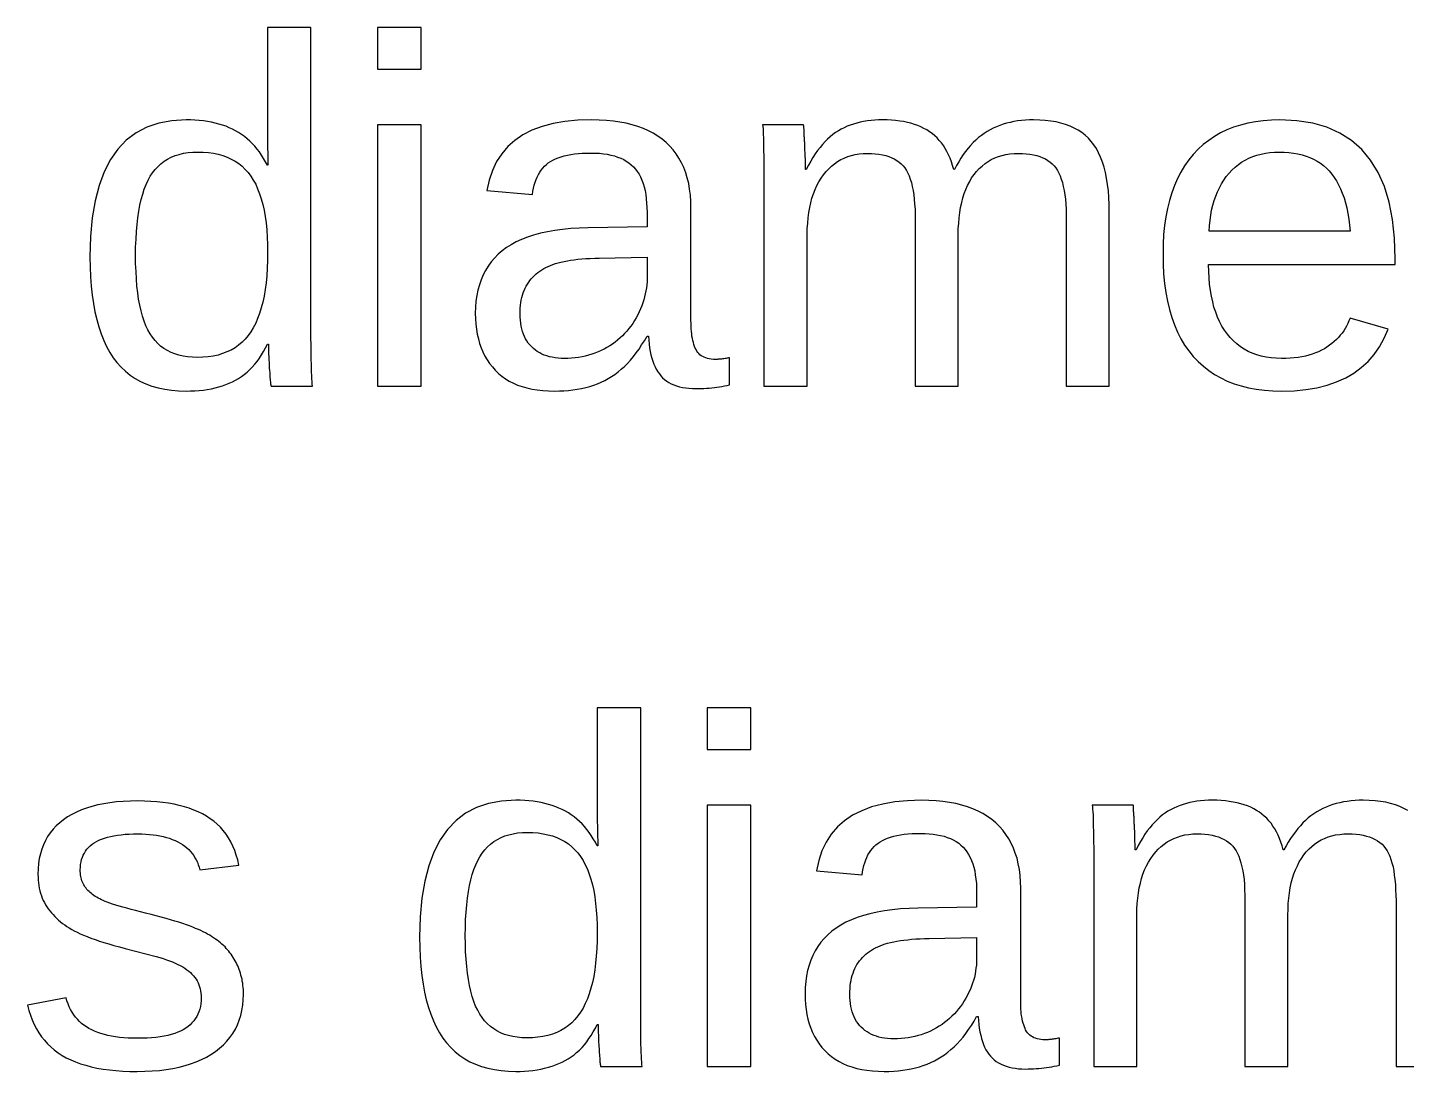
# Model space of a CAD drawing. Extents: x -27 to 133, y -77 to 15.
# Drawn here: x 99.57 to 105.96, y -20.54 to -15.71 of the extents above; entities that cross this region are included whole.
import ezdxf

# ---------------------------------------------------------------- set-up
doc = ezdxf.new("R2010")
doc.units = 0
doc.layers.get('0').update_dxf_attribs({"linetype": 'CONTINUOUS'})

msp = doc.modelspace()

# ---------------------------------------------------------------- linework, layer by layer
for points in [[(100.33, -17.391), (100.35, -17.3901), (100.37, -17.3886), (100.389, -17.3865), (100.407, -17.3839), (100.426, -17.3806), (100.443, -17.3767), (100.46, -17.3722), (100.477, -17.3672), (100.493, -17.3615), (100.508, -17.3553), (100.523, -17.3484), (100.538, -17.341), (100.552, -17.3328), (100.565, -17.3239), (100.578, -17.3142), (100.591, -17.3037), (100.603, -17.2925), (100.615, -17.2804), (100.627, -17.2676), (100.638, -17.254), (100.648, -17.2396), (100.658, -17.2244), (100.668, -17.2085), (100.677, -17.1918), (100.686, -17.1742), (100.69, -17.1742), (100.691, -17.1816), (100.691, -17.1891), (100.691, -17.1969), (100.691, -17.2049), (100.691, -17.213), (100.691, -17.2214), (100.692, -17.23), (100.692, -17.2389), (100.692, -17.2479), (100.693, -17.2571), (100.693, -17.2666), (100.694, -17.2763), (100.694, -17.2861), (100.695, -17.2958), (100.696, -17.305), (100.696, -17.3136), (100.697, -17.3216), (100.697, -17.3291), (100.698, -17.336), (100.698, -17.3424), (100.699, -17.3482), (100.7, -17.3535), (100.7, -17.3582), (100.701, -17.3623), (100.701, -17.3659), (100.702, -17.3689), (100.894, -17.3689), (100.893, -17.3589), (100.892, -17.3473), (100.891, -17.3342), (100.891, -17.3196), (100.89, -17.3034), (100.889, -17.2857), (100.889, -17.2666), (100.888, -17.2458), (100.888, -17.2236), (100.888, -17.1998), (100.888, -17.1746), (100.887, -17.1477), (100.887, -17.1194), (100.887, -15.7085), (100.686, -15.7085), (100.686, -16.2109), (100.688, -16.3462), (100.686, -16.3462), (100.677, -16.3297), (100.668, -16.3139), (100.658, -16.2988), (100.648, -16.2844), (100.638, -16.2707), (100.627, -16.2577), (100.615, -16.2454), (100.604, -16.2338), (100.591, -16.2229), (100.579, -16.2127), (100.566, -16.2032), (100.552, -16.1944), (100.538, -16.1863), (100.524, -16.1788), (100.509, -16.172), (100.494, -16.1657), (100.478, -16.16), (100.461, -16.155), (100.444, -16.1505), (100.426, -16.1466), (100.408, -16.1433), (100.389, -16.1407), (100.37, -16.1386), (100.35, -16.1371), (100.33, -16.1362), (100.309, -16.1359), (100.243, -16.1396), (100.182, -16.1509), (100.127, -16.1696), (100.077, -16.1959), (100.032, -16.2296), (99.9927, -16.2708), (99.9585, -16.3195), (99.9295, -16.3757), (99.9058, -16.4394), (99.8873, -16.5106), (99.8742, -16.5893), (99.8663, -16.6755), (99.8636, -16.7692), (99.8643, -16.8164), (99.8662, -16.8618), (99.8694, -16.9053), (99.8739, -16.9469), (99.8796, -16.9867), (99.8866, -17.0245), (99.8949, -17.0605), (99.9045, -17.0946), (99.9154, -17.1268), (99.9275, -17.1572), (99.9409, -17.1856), (99.9556, -17.2122), (99.9716, -17.2369), (99.9889, -17.2597), (100.008, -17.2808), (100.028, -17.2999), (100.05, -17.3173), (100.073, -17.3328), (100.097, -17.3465), (100.123, -17.3584), (100.15, -17.3685), (100.179, -17.3767), (100.21, -17.3831), (100.241, -17.3876), (100.274, -17.3904), (100.309, -17.3913)], [(101.397, -15.7085), (101.195, -15.7085), (101.195, -15.9009), (101.397, -15.9009)], [(102.037, -17.391), (102.058, -17.3899), (102.08, -17.3882), (102.1, -17.3858), (102.12, -17.3828), (102.14, -17.379), (102.159, -17.3746), (102.178, -17.3695), (102.196, -17.3637), (102.214, -17.3572), (102.231, -17.35), (102.247, -17.3422), (102.263, -17.3337), (102.279, -17.3243), (102.294, -17.314), (102.309, -17.3028), (102.324, -17.2905), (102.338, -17.2774), (102.352, -17.2632), (102.366, -17.2481), (102.38, -17.232), (102.393, -17.215), (102.406, -17.197), (102.418, -17.1781), (102.431, -17.1582), (102.443, -17.1373), (102.45, -17.1373), (102.451, -17.1562), (102.453, -17.1743), (102.455, -17.1916), (102.458, -17.2081), (102.461, -17.2239), (102.465, -17.2388), (102.47, -17.253), (102.475, -17.2663), (102.48, -17.2789), (102.486, -17.2907), (102.493, -17.3017), (102.5, -17.3119), (102.507, -17.3214), (102.515, -17.3301), (102.524, -17.3381), (102.534, -17.3454), (102.544, -17.352), (102.555, -17.3579), (102.567, -17.3631), (102.58, -17.3676), (102.593, -17.3714), (102.607, -17.3746), (102.622, -17.377), (102.637, -17.3787), (102.653, -17.3798), (102.67, -17.3801), (102.682, -17.38), (102.694, -17.3797), (102.706, -17.3792), (102.719, -17.3784), (102.731, -17.3775), (102.743, -17.3763), (102.755, -17.3749), (102.766, -17.3733), (102.778, -17.3715), (102.79, -17.3695), (102.802, -17.3673), (102.814, -17.3649), (102.825, -17.3622), (102.825, -17.2369), (102.82, -17.2381), (102.814, -17.2391), (102.809, -17.2401), (102.804, -17.241), (102.798, -17.2418), (102.793, -17.2425), (102.788, -17.2431), (102.783, -17.2436), (102.778, -17.244), (102.773, -17.2443), (102.769, -17.2445), (102.764, -17.2447), (102.759, -17.2447), (102.75, -17.2445), (102.74, -17.2437), (102.731, -17.2423), (102.723, -17.2404), (102.715, -17.238), (102.708, -17.2351), (102.701, -17.2316), (102.694, -17.2276), (102.688, -17.223), (102.683, -17.2179), (102.678, -17.2123), (102.674, -17.2061), (102.67, -17.1994), (102.666, -17.1922), (102.663, -17.1844), (102.66, -17.1762), (102.658, -17.1673), (102.655, -17.158), (102.653, -17.1482), (102.651, -17.1378), (102.65, -17.1269), (102.649, -17.1155), (102.648, -17.1035), (102.647, -17.0911), (102.647, -17.0781), (102.646, -17.0646), (102.646, -16.5432), (102.646, -16.5133), (102.644, -16.4844), (102.64, -16.4567), (102.636, -16.4301), (102.629, -16.4047), (102.622, -16.3803), (102.613, -16.357), (102.603, -16.3348), (102.591, -16.3137), (102.578, -16.2938), (102.564, -16.2749), (102.548, -16.2572), (102.531, -16.2405), (102.513, -16.225), (102.493, -16.2108), (102.472, -16.1978), (102.45, -16.186), (102.426, -16.1755), (102.401, -16.1662), (102.374, -16.1582), (102.347, -16.1514), (102.317, -16.1458), (102.287, -16.1415), (102.255, -16.1384), (102.222, -16.1365), (102.188, -16.1359), (102.123, -16.1378), (102.063, -16.1436), (102.008, -16.1533), (101.957, -16.1668), (101.91, -16.1842), (101.868, -16.2055), (101.831, -16.2306), (101.798, -16.2596), (101.77, -16.2925), (101.746, -16.3292), (101.727, -16.3698), (101.712, -16.4143), (101.702, -16.4626), (101.912, -16.4816), (101.915, -16.4665), (101.917, -16.452), (101.921, -16.4381), (101.925, -16.4249), (101.929, -16.4123), (101.934, -16.4004), (101.94, -16.3891), (101.946, -16.3785), (101.953, -16.3685), (101.961, -16.3592), (101.969, -16.3505), (101.977, -16.3425), (101.986, -16.3351), (101.996, -16.3283), (102.007, -16.322), (102.019, -16.3163), (102.031, -16.3112), (102.045, -16.3066), (102.059, -16.3025), (102.074, -16.299), (102.09, -16.296), (102.107, -16.2935), (102.125, -16.2916), (102.143, -16.2903), (102.163, -16.2895), (102.183, -16.2892), (102.203, -16.2896), (102.223, -16.2907), (102.241, -16.2926), (102.259, -16.2952), (102.276, -16.2986), (102.292, -16.3028), (102.307, -16.3077), (102.321, -16.3133), (102.335, -16.3198), (102.347, -16.3269), (102.359, -16.3349), (102.37, -16.3435), (102.38, -16.353), (102.389, -16.3633), (102.398, -16.3746), (102.406, -16.3869), (102.413, -16.4002), (102.419, -16.4144), (102.425, -16.4297), (102.429, -16.446), (102.434, -16.4632), (102.437, -16.4815), (102.439, -16.5007), (102.441, -16.521), (102.442, -16.5422), (102.443, -16.5644), (102.443, -16.6305), (102.171, -16.6349), (102.129, -16.6365), (102.09, -16.6392), (102.052, -16.643), (102.016, -16.648), (101.982, -16.654), (101.949, -16.6611), (101.918, -16.6694), (101.89, -16.6788), (101.862, -16.6893), (101.837, -16.7009), (101.814, -16.7136), (101.792, -16.7274), (101.772, -16.7423), (101.754, -16.7583), (101.737, -16.7754), (101.722, -16.7935), (101.708, -16.8126), (101.695, -16.8327), (101.684, -16.8539), (101.675, -16.8761), (101.667, -16.8993), (101.66, -16.9236), (101.655, -16.9489), (101.651, -16.9752), (101.649, -17.0026), (101.648, -17.031), (101.649, -17.0564), (101.651, -17.081), (101.653, -17.1047), (101.657, -17.1275), (101.662, -17.1495), (101.668, -17.1707), (101.675, -17.191), (101.683, -17.2105), (101.692, -17.2291), (101.703, -17.2468), (101.714, -17.2638), (101.727, -17.2798), (101.74, -17.2951), (101.755, -17.3093), (101.771, -17.3224), (101.787, -17.3344), (101.805, -17.3452), (101.824, -17.3549), (101.844, -17.3634), (101.865, -17.3708), (101.887, -17.3771), (101.911, -17.3822), (101.935, -17.3862), (101.96, -17.389), (101.987, -17.3907), (102.014, -17.3913)], [(103.185, -16.6674), (103.185, -16.6403), (103.187, -16.6142), (103.189, -16.589), (103.192, -16.5648), (103.196, -16.5416), (103.201, -16.5193), (103.206, -16.4979), (103.213, -16.4776), (103.221, -16.4581), (103.229, -16.4396), (103.238, -16.4221), (103.249, -16.4055), (103.26, -16.3899), (103.272, -16.3753), (103.284, -16.3619), (103.297, -16.3497), (103.311, -16.3386), (103.325, -16.3287), (103.34, -16.32), (103.356, -16.3124), (103.372, -16.306), (103.389, -16.3008), (103.407, -16.2967), (103.425, -16.2938), (103.444, -16.292), (103.463, -16.2914), (103.482, -16.2918), (103.5, -16.293), (103.517, -16.295), (103.533, -16.2978), (103.548, -16.3014), (103.563, -16.3057), (103.576, -16.3109), (103.588, -16.3169), (103.6, -16.3236), (103.61, -16.3312), (103.62, -16.3395), (103.629, -16.3486), (103.637, -16.3586), (103.644, -16.3695), (103.65, -16.3818), (103.656, -16.3953), (103.662, -16.4102), (103.667, -16.4263), (103.671, -16.4436), (103.675, -16.4623), (103.678, -16.4823), (103.68, -16.5035), (103.682, -16.5261), (103.684, -16.5499), (103.685, -16.575), (103.685, -16.6014), (103.685, -17.3689), (103.884, -17.3689), (103.884, -16.6674), (103.884, -16.6402), (103.886, -16.6139), (103.888, -16.5886), (103.891, -16.5643), (103.895, -16.541), (103.9, -16.5186), (103.905, -16.4972), (103.912, -16.4768), (103.919, -16.4574), (103.927, -16.4389), (103.937, -16.4214), (103.946, -16.4049), (103.957, -16.3893), (103.969, -16.3749), (103.981, -16.3615), (103.994, -16.3494), (104.008, -16.3384), (104.022, -16.3285), (104.037, -16.3198), (104.053, -16.3123), (104.07, -16.3059), (104.087, -16.3007), (104.105, -16.2966), (104.123, -16.2937), (104.143, -16.292), (104.163, -16.2914), (104.181, -16.2918), (104.199, -16.293), (104.216, -16.295), (104.232, -16.2978), (104.248, -16.3014), (104.262, -16.3057), (104.275, -16.3109), (104.288, -16.3169), (104.299, -16.3236), (104.31, -16.3312), (104.319, -16.3395), (104.328, -16.3486), (104.336, -16.3586), (104.343, -16.3695), (104.35, -16.3818), (104.356, -16.3953), (104.361, -16.4102), (104.366, -16.4263), (104.37, -16.4436), (104.374, -16.4623), (104.377, -16.4823), (104.38, -16.5035), (104.382, -16.5261), (104.383, -16.5499), (104.384, -16.575), (104.384, -16.6014), (104.384, -17.3689), (104.583, -17.3689), (104.583, -16.5622), (104.583, -16.528), (104.581, -16.4953), (104.579, -16.4642), (104.575, -16.4345), (104.571, -16.4063), (104.566, -16.3797), (104.559, -16.3546), (104.552, -16.3309), (104.543, -16.3088), (104.534, -16.2882), (104.524, -16.2691), (104.512, -16.2516), (104.5, -16.2355), (104.487, -16.2207), (104.472, -16.2072), (104.456, -16.1948), (104.439, -16.1836), (104.421, -16.1736), (104.402, -16.1648), (104.381, -16.1571), (104.359, -16.1506), (104.337, -16.1453), (104.313, -16.1412), (104.287, -16.1383), (104.261, -16.1365), (104.233, -16.1359), (104.214, -16.1362), (104.195, -16.1372), (104.177, -16.1388), (104.159, -16.141), (104.141, -16.1438), (104.124, -16.1473), (104.108, -16.1515), (104.092, -16.1562), (104.076, -16.1616), (104.061, -16.1677), (104.046, -16.1744), (104.032, -16.1817), (104.018, -16.1896), (104.004, -16.1983), (103.991, -16.2077), (103.978, -16.218), (103.966, -16.2291), (103.953, -16.241), (103.941, -16.2537), (103.93, -16.2672), (103.918, -16.2816), (103.907, -16.2967), (103.896, -16.3126), (103.886, -16.3294), (103.876, -16.3469), (103.866, -16.3653), (103.863, -16.3653), (103.858, -16.3472), (103.852, -16.33), (103.846, -16.3135), (103.839, -16.2977), (103.831, -16.2828), (103.823, -16.2686), (103.815, -16.2552), (103.806, -16.2425), (103.796, -16.2306), (103.786, -16.2195), (103.775, -16.2091), (103.763, -16.1995), (103.751, -16.1907), (103.739, -16.1826), (103.725, -16.1752), (103.711, -16.1683), (103.697, -16.1622), (103.681, -16.1567), (103.665, -16.1518), (103.649, -16.1476), (103.631, -16.144), (103.613, -16.1411), (103.594, -16.1388), (103.575, -16.1372), (103.555, -16.1362), (103.534, -16.1359), (103.515, -16.1362), (103.498, -16.1371), (103.48, -16.1386), (103.463, -16.1407), (103.446, -16.1433), (103.43, -16.1466), (103.414, -16.1505), (103.399, -16.155), (103.384, -16.16), (103.37, -16.1657), (103.356, -16.172), (103.342, -16.1788), (103.329, -16.1863), (103.316, -16.1945), (103.304, -16.2036), (103.291, -16.2137), (103.279, -16.2247), (103.267, -16.2366), (103.256, -16.2494), (103.244, -16.2632), (103.233, -16.2779), (103.222, -16.2935), (103.211, -16.3101), (103.201, -16.3275), (103.19, -16.3459), (103.18, -16.3653), (103.177, -16.3653), (103.177, -16.352), (103.176, -16.3394), (103.176, -16.3275), (103.176, -16.3162), (103.175, -16.3056), (103.175, -16.2957), (103.175, -16.2865), (103.174, -16.2779), (103.174, -16.27), (103.174, -16.2627), (103.174, -16.2561), (103.173, -16.2502), (103.173, -16.245), (103.173, -16.2401), (103.172, -16.2354), (103.172, -16.2307), (103.172, -16.2261), (103.172, -16.2215), (103.172, -16.2171), (103.171, -16.2128), (103.171, -16.2085), (103.171, -16.2043), (103.171, -16.2002), (103.171, -16.1962), (103.17, -16.1923), (103.17, -16.1885), (103.17, -16.1848), (103.17, -16.1814), (103.17, -16.1781), (103.169, -16.1751), (103.169, -16.1724), (103.169, -16.1698), (103.169, -16.1675), (103.169, -16.1654), (103.169, -16.1635), (103.168, -16.1619), (103.168, -16.1604), (103.168, -16.1592), (103.168, -16.1583), (102.978, -16.1583), (102.979, -16.1665), (102.98, -16.1766), (102.98, -16.1887), (102.981, -16.2028), (102.982, -16.2188), (102.983, -16.2367), (102.983, -16.2566), (102.983, -16.2784), (102.984, -16.3022), (102.984, -16.3279), (102.984, -16.3556), (102.984, -16.3852), (102.984, -16.4167), (102.984, -17.3689), (103.185, -17.3689)], [(105.439, -17.3896), (105.493, -17.3845), (105.544, -17.376), (105.592, -17.3642), (105.636, -17.3489), (105.678, -17.3303), (105.716, -17.3083), (105.75, -17.2828), (105.782, -17.254), (105.81, -17.2218), (105.835, -17.1862), (105.856, -17.1472), (105.875, -17.1049), (105.698, -17.0545), (105.693, -17.0667), (105.688, -17.0786), (105.682, -17.0902), (105.676, -17.1014), (105.669, -17.1123), (105.661, -17.1229), (105.653, -17.1332), (105.644, -17.1431), (105.635, -17.1527), (105.625, -17.1619), (105.614, -17.1708), (105.603, -17.1794), (105.591, -17.1877), (105.579, -17.1955), (105.566, -17.2026), (105.552, -17.2091), (105.538, -17.2151), (105.523, -17.2203), (105.507, -17.225), (105.491, -17.2291), (105.474, -17.2325), (105.457, -17.2353), (105.439, -17.2375), (105.42, -17.239), (105.401, -17.2399), (105.381, -17.2403), (105.356, -17.2396), (105.332, -17.2376), (105.309, -17.2342), (105.287, -17.2296), (105.266, -17.2235), (105.245, -17.2162), (105.226, -17.2075), (105.208, -17.1975), (105.19, -17.1861), (105.174, -17.1734), (105.158, -17.1593), (105.143, -17.144), (105.13, -17.1273), (105.117, -17.1093), (105.105, -17.0902), (105.094, -17.07), (105.085, -17.0487), (105.076, -17.0262), (105.068, -17.0027), (105.062, -16.978), (105.056, -16.9521), (105.052, -16.9252), (105.048, -16.8971), (105.045, -16.8679), (105.044, -16.8376), (105.043, -16.8061), (105.907, -16.8061), (105.907, -16.7793), (105.904, -16.6841), (105.895, -16.5965), (105.879, -16.5166), (105.857, -16.4443), (105.828, -16.3795), (105.793, -16.3224), (105.752, -16.2729), (105.705, -16.2311), (105.651, -16.1968), (105.591, -16.1702), (105.525, -16.1511), (105.452, -16.1397), (105.373, -16.1359), (105.334, -16.1368), (105.296, -16.1397), (105.26, -16.1444), (105.224, -16.151), (105.191, -16.1596), (105.158, -16.17), (105.128, -16.1823), (105.098, -16.1965), (105.07, -16.2126), (105.044, -16.2306), (105.018, -16.2505), (104.995, -16.2722), (104.972, -16.2959), (104.952, -16.3213), (104.932, -16.3484), (104.915, -16.3772), (104.899, -16.4076), (104.885, -16.4397), (104.873, -16.4734), (104.862, -16.5088), (104.853, -16.5458), (104.845, -16.5845), (104.839, -16.6248), (104.835, -16.6668), (104.833, -16.7105), (104.832, -16.7558), (104.833, -16.8034), (104.835, -16.8492), (104.839, -16.8931), (104.845, -16.9352), (104.853, -16.9755), (104.862, -17.0139), (104.873, -17.0505), (104.885, -17.0852), (104.899, -17.1181), (104.915, -17.1492), (104.932, -17.1784), (104.952, -17.2058), (104.972, -17.2313), (104.995, -17.255), (105.019, -17.2767), (105.044, -17.2966), (105.071, -17.3146), (105.099, -17.3307), (105.129, -17.3449), (105.161, -17.3572), (105.194, -17.3676), (105.228, -17.3762), (105.264, -17.3828), (105.302, -17.3875), (105.341, -17.3904), (105.381, -17.3913)], [(101.397, -16.1583), (101.195, -16.1583), (101.195, -17.3689), (101.397, -17.3689)], [(100.338, -17.2351), (100.316, -17.2332), (100.295, -17.2299), (100.275, -17.2254), (100.257, -17.2196), (100.239, -17.2124), (100.222, -17.204), (100.206, -17.1943), (100.191, -17.1832), (100.178, -17.1709), (100.165, -17.1573), (100.153, -17.1423), (100.142, -17.1261), (100.132, -17.1084), (100.123, -17.089), (100.115, -17.0678), (100.107, -17.045), (100.101, -17.0204), (100.095, -16.9942), (100.089, -16.9662), (100.085, -16.9365), (100.081, -16.9051), (100.079, -16.872), (100.077, -16.8372), (100.075, -16.8007), (100.075, -16.7625), (100.075, -16.7244), (100.077, -16.688), (100.079, -16.6533), (100.082, -16.6202), (100.085, -16.5887), (100.09, -16.559), (100.095, -16.5309), (100.101, -16.5044), (100.108, -16.4797), (100.115, -16.4565), (100.124, -16.4351), (100.133, -16.4153), (100.143, -16.3972), (100.154, -16.3805), (100.166, -16.3652), (100.179, -16.3512), (100.192, -16.3386), (100.207, -16.3273), (100.223, -16.3173), (100.24, -16.3087), (100.258, -16.3013), (100.277, -16.2954), (100.297, -16.2907), (100.318, -16.2874), (100.34, -16.2854), (100.363, -16.2847), (100.388, -16.2854), (100.412, -16.2874), (100.436, -16.2907), (100.458, -16.2953), (100.479, -16.3013), (100.499, -16.3085), (100.518, -16.3172), (100.536, -16.3271), (100.553, -16.3383), (100.568, -16.3509), (100.583, -16.3648), (100.596, -16.38), (100.609, -16.3966), (100.62, -16.4146), (100.631, -16.4341), (100.64, -16.4551), (100.649, -16.4776), (100.657, -16.5017), (100.664, -16.5273), (100.67, -16.5544), (100.675, -16.583), (100.679, -16.6132), (100.682, -16.6449), (100.684, -16.6781), (100.686, -16.7128), (100.686, -16.7491), (100.686, -16.7867), (100.684, -16.8227), (100.682, -16.8572), (100.679, -16.8902), (100.675, -16.9216), (100.67, -16.9515), (100.664, -16.9798), (100.657, -17.0066), (100.649, -17.0318), (100.64, -17.0555), (100.631, -17.0776), (100.62, -17.0981), (100.609, -17.1172), (100.596, -17.1347), (100.583, -17.1509), (100.568, -17.1656), (100.552, -17.1789), (100.536, -17.1909), (100.518, -17.2014), (100.498, -17.2105), (100.478, -17.2182), (100.457, -17.2245), (100.434, -17.2295), (100.411, -17.233), (100.386, -17.2351), (100.36, -17.2358)], [(105.047, -16.6258), (105.05, -16.6008), (105.053, -16.5766), (105.057, -16.5533), (105.062, -16.5309), (105.069, -16.5093), (105.076, -16.4886), (105.084, -16.4688), (105.093, -16.4498), (105.103, -16.4317), (105.113, -16.4145), (105.125, -16.3981), (105.138, -16.3826), (105.151, -16.3681), (105.166, -16.3548), (105.181, -16.3426), (105.196, -16.3316), (105.213, -16.3218), (105.23, -16.3131), (105.248, -16.3056), (105.266, -16.2992), (105.286, -16.294), (105.306, -16.2899), (105.326, -16.287), (105.348, -16.2853), (105.37, -16.2847), (105.393, -16.2852), (105.415, -16.2868), (105.436, -16.2894), (105.456, -16.293), (105.476, -16.2977), (105.495, -16.3034), (105.512, -16.3102), (105.529, -16.318), (105.545, -16.3268), (105.561, -16.3367), (105.575, -16.3476), (105.589, -16.3595), (105.602, -16.3725), (105.614, -16.3867), (105.625, -16.402), (105.635, -16.4186), (105.645, -16.4364), (105.654, -16.4554), (105.662, -16.4757), (105.67, -16.4971), (105.677, -16.5198), (105.683, -16.5438), (105.688, -16.5689), (105.692, -16.5953), (105.696, -16.6229), (105.699, -16.6517), (105.046, -16.6517)], [(102.045, -17.2399), (102.031, -17.239), (102.017, -17.2374), (102.004, -17.2352), (101.991, -17.2323), (101.979, -17.2288), (101.967, -17.2247), (101.956, -17.2199), (101.946, -17.2145), (101.935, -17.2085), (101.926, -17.2018), (101.917, -17.1945), (101.909, -17.1866), (101.901, -17.178), (101.893, -17.169), (101.887, -17.1594), (101.881, -17.1493), (101.876, -17.1386), (101.871, -17.1274), (101.867, -17.1157), (101.863, -17.1035), (101.86, -17.0907), (101.858, -17.0774), (101.857, -17.0636), (101.856, -17.0493), (101.855, -17.0344), (101.856, -17.0206), (101.856, -17.0073), (101.857, -16.9944), (101.859, -16.9819), (101.861, -16.9698), (101.864, -16.9581), (101.867, -16.9468), (101.87, -16.936), (101.874, -16.9255), (101.879, -16.9155), (101.883, -16.9058), (101.889, -16.8966), (101.895, -16.8878), (101.901, -16.8794), (101.907, -16.8713), (101.914, -16.8635), (101.922, -16.8561), (101.93, -16.8491), (101.938, -16.8424), (101.947, -16.836), (101.956, -16.83), (101.965, -16.8243), (101.975, -16.8189), (101.985, -16.814), (101.996, -16.8093), (102.007, -16.805), (102.019, -16.801), (102.031, -16.7973), (102.044, -16.7939), (102.059, -16.7908), (102.074, -16.788), (102.089, -16.7855), (102.106, -16.7832), (102.123, -16.7813), (102.141, -16.7796), (102.16, -16.7782), (102.18, -16.7772), (102.201, -16.7764), (102.222, -16.7759), (102.443, -16.7714), (102.443, -16.871), (102.443, -16.8853), (102.442, -16.8995), (102.44, -16.9136), (102.438, -16.9277), (102.435, -16.9417), (102.432, -16.9557), (102.428, -16.9696), (102.424, -16.9834), (102.419, -16.9972), (102.413, -17.0109), (102.407, -17.0246), (102.4, -17.0382), (102.393, -17.0517), (102.385, -17.065), (102.377, -17.0779), (102.368, -17.0903), (102.359, -17.1022), (102.349, -17.1137), (102.339, -17.1248), (102.329, -17.1354), (102.318, -17.1456), (102.307, -17.1554), (102.295, -17.1647), (102.283, -17.1735), (102.27, -17.1819), (102.257, -17.1899), (102.244, -17.1974), (102.23, -17.2042), (102.216, -17.2105), (102.202, -17.2161), (102.187, -17.2212), (102.172, -17.2257), (102.157, -17.2295), (102.142, -17.2328), (102.126, -17.2355), (102.11, -17.2376), (102.094, -17.2391), (102.077, -17.24), (102.06, -17.2403)], [(101.856, -20.541), (101.876, -20.5401), (101.896, -20.5386), (101.915, -20.5365), (101.934, -20.5339), (101.952, -20.5306), (101.969, -20.5267), (101.987, -20.5222), (102.003, -20.5172), (102.019, -20.5115), (102.035, -20.5053), (102.05, -20.4984), (102.064, -20.491), (102.078, -20.4828), (102.092, -20.4739), (102.105, -20.4642), (102.117, -20.4537), (102.13, -20.4425), (102.142, -20.4304), (102.153, -20.4176), (102.164, -20.404), (102.174, -20.3896), (102.185, -20.3744), (102.194, -20.3585), (102.204, -20.3418), (102.212, -20.3242), (102.217, -20.3242), (102.217, -20.3316), (102.217, -20.3391), (102.217, -20.3469), (102.217, -20.3549), (102.217, -20.363), (102.218, -20.3714), (102.218, -20.38), (102.218, -20.3889), (102.219, -20.3979), (102.219, -20.4071), (102.22, -20.4166), (102.22, -20.4263), (102.221, -20.4361), (102.221, -20.4458), (102.222, -20.455), (102.223, -20.4636), (102.223, -20.4716), (102.224, -20.4791), (102.224, -20.486), (102.225, -20.4924), (102.225, -20.4982), (102.226, -20.5035), (102.226, -20.5082), (102.227, -20.5123), (102.227, -20.5159), (102.228, -20.5189), (102.42, -20.5189), (102.419, -20.5089), (102.419, -20.4973), (102.418, -20.4842), (102.417, -20.4696), (102.416, -20.4534), (102.416, -20.4357), (102.415, -20.4166), (102.415, -20.3958), (102.414, -20.3736), (102.414, -20.3498), (102.414, -20.3246), (102.414, -20.2977), (102.414, -20.2694), (102.414, -18.8585), (102.212, -18.8585), (102.212, -19.3609), (102.215, -19.4962), (102.212, -19.4962), (102.204, -19.4797), (102.194, -19.4639), (102.185, -19.4488), (102.175, -19.4344), (102.164, -19.4207), (102.153, -19.4077), (102.142, -19.3954), (102.13, -19.3838), (102.118, -19.3729), (102.105, -19.3627), (102.092, -19.3532), (102.079, -19.3444), (102.065, -19.3363), (102.05, -19.3288), (102.035, -19.322), (102.02, -19.3157), (102.004, -19.31), (101.987, -19.305), (101.97, -19.3005), (101.953, -19.2966), (101.934, -19.2933), (101.916, -19.2907), (101.896, -19.2886), (101.877, -19.2871), (101.856, -19.2862), (101.835, -19.2859), (101.769, -19.2896), (101.709, -19.3009), (101.653, -19.3196), (101.603, -19.3459), (101.559, -19.3796), (101.519, -19.4208), (101.485, -19.4695), (101.456, -19.5257), (101.432, -19.5894), (101.414, -19.6606), (101.4, -19.7393), (101.393, -19.8255), (101.39, -19.9192), (101.391, -19.9664), (101.393, -20.0118), (101.396, -20.0553), (101.4, -20.0969), (101.406, -20.1367), (101.413, -20.1745), (101.421, -20.2105), (101.431, -20.2446), (101.442, -20.2768), (101.454, -20.3072), (101.467, -20.3356), (101.482, -20.3622), (101.498, -20.3869), (101.515, -20.4097), (101.534, -20.4308), (101.554, -20.4499), (101.576, -20.4673), (101.599, -20.4828), (101.623, -20.4965), (101.649, -20.5084), (101.677, -20.5185), (101.706, -20.5267), (101.736, -20.5331), (101.768, -20.5376), (101.801, -20.5404), (101.835, -20.5413)], [(102.923, -18.8585), (102.722, -18.8585), (102.722, -19.0509), (102.923, -19.0509)], [(100.118, -20.5408), (100.152, -20.5391), (100.185, -20.5364), (100.216, -20.5325), (100.247, -20.5276), (100.276, -20.5215), (100.304, -20.5144), (100.33, -20.5061), (100.356, -20.4968), (100.38, -20.4864), (100.403, -20.4748), (100.424, -20.4622), (100.445, -20.4484), (100.464, -20.4337), (100.482, -20.418), (100.498, -20.4014), (100.512, -20.3839), (100.525, -20.3654), (100.537, -20.346), (100.547, -20.3257), (100.555, -20.3045), (100.562, -20.2823), (100.567, -20.2592), (100.571, -20.2352), (100.573, -20.2102), (100.574, -20.1844), (100.574, -20.1738), (100.574, -20.1634), (100.573, -20.1532), (100.572, -20.1431), (100.571, -20.1332), (100.569, -20.1236), (100.568, -20.114), (100.566, -20.1047), (100.563, -20.0956), (100.561, -20.0866), (100.558, -20.0778), (100.555, -20.0692), (100.552, -20.0607), (100.548, -20.0525), (100.544, -20.0443), (100.54, -20.0364), (100.536, -20.0286), (100.532, -20.0209), (100.527, -20.0134), (100.522, -20.006), (100.517, -19.9988), (100.512, -19.9918), (100.506, -19.9849), (100.501, -19.9781), (100.495, -19.9715), (100.489, -19.9651), (100.482, -19.9587), (100.475, -19.9525), (100.468, -19.9464), (100.461, -19.9403), (100.453, -19.9343), (100.445, -19.9284), (100.436, -19.9226), (100.427, -19.9169), (100.418, -19.9112), (100.408, -19.9057), (100.398, -19.9002), (100.388, -19.8948), (100.377, -19.8896), (100.366, -19.8843), (100.353, -19.8789), (100.34, -19.8735), (100.325, -19.868), (100.31, -19.8624), (100.293, -19.8567), (100.275, -19.851), (100.257, -19.8452), (100.237, -19.8393), (100.216, -19.8334), (100.194, -19.8274), (100.171, -19.8213), (100.147, -19.8151), (100.121, -19.8089), (100.097, -19.8028), (100.075, -19.797), (100.054, -19.7914), (100.034, -19.7859), (100.016, -19.7807), (99.9985, -19.7757), (99.9828, -19.771), (99.9685, -19.7664), (99.9556, -19.762), (99.9441, -19.7579), (99.9339, -19.754), (99.9252, -19.7502), (99.9172, -19.7466), (99.9096, -19.7428), (99.9023, -19.7389), (99.8952, -19.7348), (99.8885, -19.7307), (99.8821, -19.7264), (99.876, -19.722), (99.8702, -19.7175), (99.8647, -19.7129), (99.8595, -19.7081), (99.8546, -19.7033), (99.85, -19.6983), (99.8457, -19.6932), (99.8417, -19.6879), (99.8381, -19.6824), (99.8348, -19.6767), (99.8317, -19.6708), (99.829, -19.6647), (99.8267, -19.6584), (99.8246, -19.6518), (99.8228, -19.6451), (99.8214, -19.6381), (99.8203, -19.6309), (99.8195, -19.6236), (99.819, -19.616), (99.8189, -19.6081), (99.8193, -19.5955), (99.8204, -19.5833), (99.8223, -19.5717), (99.825, -19.5605), (99.8285, -19.5499), (99.8327, -19.5397), (99.8377, -19.5301), (99.8434, -19.521), (99.85, -19.5123), (99.8573, -19.5042), (99.8653, -19.4966), (99.8742, -19.4894), (99.8838, -19.4828), (99.8942, -19.4767), (99.9054, -19.4711), (99.9175, -19.4659), (99.9305, -19.4613), (99.9443, -19.4571), (99.9589, -19.4534), (99.9744, -19.4502), (99.9908, -19.4476), (100.008, -19.4453), (100.026, -19.4436), (100.045, -19.4424), (100.065, -19.4417), (100.085, -19.4414), (100.104, -19.4417), (100.122, -19.4424), (100.139, -19.4437), (100.156, -19.4455), (100.172, -19.4478), (100.188, -19.4506), (100.203, -19.4539), (100.218, -19.4577), (100.232, -19.4621), (100.245, -19.4669), (100.258, -19.4723), (100.27, -19.4781), (100.282, -19.4845), (100.292, -19.4914), (100.303, -19.4986), (100.312, -19.5064), (100.321, -19.5146), (100.33, -19.5232), (100.337, -19.5323), (100.344, -19.5418), (100.35, -19.5517), (100.356, -19.5621), (100.361, -19.573), (100.365, -19.5842), (100.369, -19.596), (100.372, -19.6081), (100.553, -19.5858), (100.548, -19.5623), (100.541, -19.5399), (100.534, -19.5185), (100.525, -19.4981), (100.516, -19.4787), (100.505, -19.4603), (100.494, -19.4429), (100.481, -19.4265), (100.468, -19.4112), (100.453, -19.3968), (100.438, -19.3834), (100.421, -19.3711), (100.403, -19.3597), (100.385, -19.3493), (100.365, -19.3397), (100.345, -19.331), (100.323, -19.323), (100.301, -19.3159), (100.277, -19.3097), (100.253, -19.3043), (100.227, -19.2997), (100.201, -19.2959), (100.173, -19.293), (100.145, -19.2909), (100.116, -19.2897), (100.085, -19.2892), (100.051, -19.2898), (100.018, -19.2913), (99.9866, -19.2939), (99.9563, -19.2975), (99.9273, -19.3021), (99.8995, -19.3077), (99.8731, -19.3144), (99.8479, -19.3221), (99.824, -19.3308), (99.8013, -19.3406), (99.78, -19.3513), (99.7599, -19.3631), (99.7411, -19.376), (99.7236, -19.3898), (99.7076, -19.4045), (99.6929, -19.4202), (99.6796, -19.4368), (99.6678, -19.4543), (99.6573, -19.4728), (99.6482, -19.4922), (99.6405, -19.5126), (99.6342, -19.5338), (99.6293, -19.556), (99.6259, -19.5792), (99.6238, -19.6033), (99.6231, -19.6283), (99.6233, -19.6419), (99.624, -19.6552), (99.6253, -19.6681), (99.627, -19.6807), (99.6292, -19.693), (99.6319, -19.7049), (99.6351, -19.7166), (99.6387, -19.7279), (99.6429, -19.7388), (99.6476, -19.7494), (99.6527, -19.7597), (99.6583, -19.7697), (99.6645, -19.7793), (99.671, -19.7887), (99.678, -19.7978), (99.6853, -19.8068), (99.693, -19.8155), (99.701, -19.8239), (99.7095, -19.8322), (99.7183, -19.8403), (99.7275, -19.8481), (99.7371, -19.8557), (99.747, -19.8631), (99.7574, -19.8703), (99.7681, -19.8772), (99.7792, -19.884), (99.791, -19.8906), (99.8041, -19.8972), (99.8183, -19.9039), (99.8337, -19.9106), (99.8503, -19.9173), (99.8681, -19.9241), (99.8871, -19.9308), (99.9073, -19.9376), (99.9286, -19.9444), (99.9512, -19.9512), (99.9749, -19.9581), (99.9998, -19.9649), (100.026, -19.9718), (100.17, -20.0098), (100.187, -20.0144), (100.203, -20.0191), (100.218, -20.0241), (100.232, -20.0292), (100.246, -20.0345), (100.259, -20.04), (100.271, -20.0457), (100.282, -20.0516), (100.293, -20.0576), (100.303, -20.0638), (100.313, -20.0703), (100.321, -20.0769), (100.329, -20.0837), (100.336, -20.0907), (100.343, -20.0981), (100.349, -20.1058), (100.355, -20.1138), (100.36, -20.1221), (100.364, -20.1307), (100.368, -20.1397), (100.371, -20.1489), (100.374, -20.1585), (100.376, -20.1684), (100.377, -20.1786), (100.378, -20.1892), (100.378, -20.2), (100.378, -20.2142), (100.377, -20.2278), (100.375, -20.2409), (100.372, -20.2534), (100.368, -20.2654), (100.363, -20.2768), (100.358, -20.2876), (100.351, -20.2979), (100.344, -20.3077), (100.336, -20.3168), (100.327, -20.3255), (100.318, -20.3335), (100.307, -20.341), (100.296, -20.348), (100.283, -20.3544), (100.27, -20.3602), (100.256, -20.3655), (100.24, -20.3702), (100.224, -20.3744), (100.207, -20.378), (100.189, -20.3811), (100.169, -20.3836), (100.149, -20.3855), (100.128, -20.3869), (100.106, -20.3877), (100.083, -20.388), (100.061, -20.3877), (100.04, -20.3869), (100.02, -20.3856), (100.001, -20.3837), (99.982, -20.3813), (99.9641, -20.3784), (99.9469, -20.3749), (99.9304, -20.3709), (99.9147, -20.3663), (99.8997, -20.3612), (99.8854, -20.3556), (99.8719, -20.3494), (99.8591, -20.3427), (99.8471, -20.3354), (99.8357, -20.3275), (99.8249, -20.319), (99.8148, -20.3099), (99.8053, -20.3001), (99.7965, -20.2898), (99.7883, -20.2788), (99.7808, -20.2672), (99.7739, -20.255), (99.7677, -20.2422), (99.7621, -20.2288), (99.7571, -20.2147), (99.7529, -20.2), (99.5749, -20.2347), (99.5811, -20.2585), (99.5883, -20.2813), (99.5965, -20.3031), (99.6058, -20.3239), (99.616, -20.3438), (99.6273, -20.3626), (99.6395, -20.3805), (99.6528, -20.3973), (99.6671, -20.4132), (99.6824, -20.4281), (99.6987, -20.442), (99.716, -20.455), (99.7344, -20.4669), (99.7539, -20.4779), (99.7745, -20.488), (99.7965, -20.4973), (99.8196, -20.5056), (99.8439, -20.5131), (99.8695, -20.5197), (99.8963, -20.5255), (99.9244, -20.5303), (99.9536, -20.5343), (99.9841, -20.5373), (100.016, -20.5395), (100.049, -20.5409), (100.083, -20.5413)], [(102.923, -19.3083), (102.722, -19.3083), (102.722, -20.5189), (102.923, -20.5189)], [(103.563, -20.541), (103.585, -20.5399), (103.606, -20.5382), (103.627, -20.5358), (103.647, -20.5328), (103.666, -20.529), (103.686, -20.5246), (103.704, -20.5195), (103.722, -20.5137), (103.74, -20.5072), (103.757, -20.5), (103.774, -20.4922), (103.79, -20.4837), (103.805, -20.4743), (103.82, -20.464), (103.835, -20.4528), (103.85, -20.4405), (103.865, -20.4274), (103.879, -20.4132), (103.893, -20.3981), (103.906, -20.382), (103.919, -20.365), (103.932, -20.347), (103.945, -20.3281), (103.957, -20.3082), (103.969, -20.2873), (103.976, -20.2873), (103.977, -20.3062), (103.979, -20.3243), (103.981, -20.3416), (103.984, -20.3581), (103.988, -20.3739), (103.991, -20.3888), (103.996, -20.403), (104.001, -20.4163), (104.006, -20.4289), (104.012, -20.4407), (104.019, -20.4517), (104.026, -20.4619), (104.033, -20.4714), (104.042, -20.4801), (104.051, -20.4881), (104.06, -20.4954), (104.071, -20.502), (104.082, -20.5079), (104.093, -20.5131), (104.106, -20.5176), (104.119, -20.5214), (104.133, -20.5246), (104.148, -20.527), (104.163, -20.5287), (104.179, -20.5298), (104.196, -20.5301), (104.208, -20.53), (104.221, -20.5297), (104.233, -20.5292), (104.245, -20.5284), (104.257, -20.5275), (104.269, -20.5263), (104.281, -20.5249), (104.293, -20.5233), (104.305, -20.5215), (104.317, -20.5195), (104.328, -20.5173), (104.34, -20.5149), (104.352, -20.5122), (104.352, -20.3869), (104.346, -20.3881), (104.341, -20.3891), (104.335, -20.3901), (104.33, -20.391), (104.325, -20.3918), (104.319, -20.3925), (104.314, -20.3931), (104.309, -20.3936), (104.304, -20.394), (104.3, -20.3943), (104.295, -20.3945), (104.29, -20.3947), (104.286, -20.3947), (104.276, -20.3945), (104.266, -20.3937), (104.258, -20.3923), (104.249, -20.3904), (104.241, -20.388), (104.234, -20.3851), (104.227, -20.3816), (104.221, -20.3776), (104.215, -20.373), (104.209, -20.3679), (104.205, -20.3623), (104.2, -20.3561), (104.196, -20.3494), (104.193, -20.3422), (104.19, -20.3344), (104.187, -20.3262), (104.184, -20.3173), (104.182, -20.308), (104.18, -20.2982), (104.178, -20.2878), (104.176, -20.2769), (104.175, -20.2655), (104.174, -20.2535), (104.173, -20.2411), (104.173, -20.2281), (104.173, -20.2146), (104.173, -19.6932), (104.172, -19.6633), (104.17, -19.6344), (104.167, -19.6067), (104.162, -19.5801), (104.156, -19.5547), (104.148, -19.5303), (104.139, -19.507), (104.129, -19.4848), (104.118, -19.4637), (104.105, -19.4438), (104.09, -19.4249), (104.075, -19.4072), (104.058, -19.3905), (104.039, -19.375), (104.019, -19.3608), (103.998, -19.3478), (103.976, -19.336), (103.952, -19.3255), (103.927, -19.3162), (103.901, -19.3082), (103.873, -19.3014), (103.844, -19.2958), (103.813, -19.2915), (103.782, -19.2884), (103.748, -19.2865), (103.714, -19.2859), (103.649, -19.2878), (103.59, -19.2936), (103.534, -19.3033), (103.483, -19.3168), (103.437, -19.3342), (103.395, -19.3555), (103.357, -19.3806), (103.325, -19.4096), (103.296, -19.4425), (103.273, -19.4792), (103.253, -19.5198), (103.239, -19.5643), (103.228, -19.6126), (103.439, -19.6316), (103.441, -19.6165), (103.444, -19.602), (103.447, -19.5881), (103.451, -19.5749), (103.456, -19.5623), (103.461, -19.5504), (103.466, -19.5391), (103.473, -19.5285), (103.479, -19.5185), (103.487, -19.5092), (103.495, -19.5005), (103.503, -19.4925), (103.513, -19.4851), (103.523, -19.4783), (103.533, -19.472), (103.545, -19.4663), (103.557, -19.4612), (103.571, -19.4566), (103.585, -19.4525), (103.6, -19.449), (103.616, -19.446), (103.633, -19.4435), (103.651, -19.4416), (103.67, -19.4403), (103.689, -19.4395), (103.71, -19.4392), (103.73, -19.4396), (103.749, -19.4407), (103.768, -19.4426), (103.785, -19.4452), (103.802, -19.4486), (103.818, -19.4528), (103.833, -19.4577), (103.848, -19.4633), (103.861, -19.4698), (103.874, -19.4769), (103.886, -19.4849), (103.896, -19.4935), (103.906, -19.503), (103.916, -19.5133), (103.924, -19.5246), (103.932, -19.5369), (103.939, -19.5502), (103.945, -19.5644), (103.951, -19.5797), (103.956, -19.596), (103.96, -19.6132), (103.963, -19.6315), (103.966, -19.6507), (103.968, -19.671), (103.969, -19.6922), (103.969, -19.7144), (103.969, -19.7805), (103.697, -19.7849), (103.656, -19.7865), (103.616, -19.7892), (103.578, -19.793), (103.542, -19.798), (103.508, -19.804), (103.475, -19.8111), (103.445, -19.8194), (103.416, -19.8288), (103.389, -19.8393), (103.363, -19.8509), (103.34, -19.8636), (103.318, -19.8774), (103.298, -19.8923), (103.28, -19.9083), (103.263, -19.9254), (103.248, -19.9435), (103.234, -19.9626), (103.222, -19.9827), (103.211, -20.0039), (103.201, -20.0261), (103.193, -20.0493), (103.186, -20.0736), (103.181, -20.0989), (103.178, -20.1252), (103.175, -20.1526), (103.175, -20.181), (103.175, -20.2064), (103.177, -20.231), (103.18, -20.2547), (103.183, -20.2775), (103.188, -20.2995), (103.194, -20.3207), (103.201, -20.341), (103.209, -20.3605), (103.219, -20.3791), (103.229, -20.3968), (103.24, -20.4138), (103.253, -20.4298), (103.266, -20.4451), (103.281, -20.4593), (103.297, -20.4724), (103.314, -20.4844), (103.332, -20.4952), (103.35, -20.5049), (103.37, -20.5134), (103.392, -20.5208), (103.414, -20.5271), (103.437, -20.5322), (103.461, -20.5362), (103.487, -20.539), (103.513, -20.5407), (103.541, -20.5413)], [(101.864, -20.3851), (101.842, -20.3832), (101.821, -20.3799), (101.802, -20.3754), (101.783, -20.3696), (101.765, -20.3624), (101.748, -20.354), (101.733, -20.3443), (101.718, -20.3332), (101.704, -20.3209), (101.691, -20.3073), (101.679, -20.2923), (101.669, -20.2761), (101.659, -20.2584), (101.649, -20.239), (101.641, -20.2178), (101.634, -20.195), (101.627, -20.1704), (101.621, -20.1442), (101.616, -20.1162), (101.611, -20.0865), (101.608, -20.0551), (101.605, -20.022), (101.603, -19.9872), (101.602, -19.9507), (101.601, -19.9125), (101.602, -19.8744), (101.603, -19.838), (101.605, -19.8033), (101.608, -19.7702), (101.611, -19.7387), (101.616, -19.709), (101.621, -19.6809), (101.627, -19.6544), (101.634, -19.6297), (101.641, -19.6065), (101.65, -19.5851), (101.659, -19.5653), (101.669, -19.5472), (101.68, -19.5305), (101.692, -19.5152), (101.705, -19.5012), (101.719, -19.4886), (101.734, -19.4773), (101.75, -19.4673), (101.767, -19.4587), (101.784, -19.4513), (101.803, -19.4454), (101.823, -19.4407), (101.844, -19.4374), (101.866, -19.4354), (101.889, -19.4347), (101.914, -19.4354), (101.939, -19.4374), (101.962, -19.4407), (101.984, -19.4453), (102.005, -19.4513), (102.025, -19.4585), (102.044, -19.4672), (102.062, -19.4771), (102.079, -19.4883), (102.095, -19.5009), (102.109, -19.5148), (102.123, -19.53), (102.135, -19.5466), (102.147, -19.5646), (102.157, -19.5841), (102.167, -19.6051), (102.175, -19.6276), (102.183, -19.6517), (102.19, -19.6773), (102.196, -19.7044), (102.201, -19.733), (102.205, -19.7632), (102.208, -19.7949), (102.211, -19.8281), (102.212, -19.8628), (102.212, -19.8991), (102.212, -19.9367), (102.211, -19.9727), (102.208, -20.0072), (102.205, -20.0402), (102.201, -20.0716), (102.196, -20.1015), (102.19, -20.1298), (102.183, -20.1566), (102.175, -20.1818), (102.167, -20.2055), (102.157, -20.2276), (102.147, -20.2481), (102.135, -20.2672), (102.123, -20.2847), (102.109, -20.3009), (102.095, -20.3156), (102.079, -20.3289), (102.062, -20.3409), (102.044, -20.3514), (102.025, -20.3605), (102.005, -20.3682), (101.983, -20.3745), (101.961, -20.3795), (101.937, -20.383), (101.913, -20.3851), (101.887, -20.3858)], [(103.572, -20.3899), (103.557, -20.389), (103.543, -20.3874), (103.53, -20.3852), (103.517, -20.3823), (103.505, -20.3788), (103.494, -20.3747), (103.482, -20.3699), (103.472, -20.3645), (103.462, -20.3585), (103.452, -20.3518), (103.443, -20.3445), (103.435, -20.3366), (103.427, -20.328), (103.42, -20.319), (103.413, -20.3094), (103.407, -20.2993), (103.402, -20.2886), (103.397, -20.2774), (103.393, -20.2657), (103.39, -20.2535), (103.387, -20.2407), (103.385, -20.2274), (103.383, -20.2136), (103.382, -20.1993), (103.382, -20.1844), (103.382, -20.1706), (103.383, -20.1573), (103.384, -20.1444), (103.385, -20.1319), (103.388, -20.1198), (103.39, -20.1081), (103.393, -20.0968), (103.397, -20.086), (103.4, -20.0755), (103.405, -20.0655), (103.41, -20.0558), (103.415, -20.0466), (103.421, -20.0378), (103.427, -20.0294), (103.434, -20.0213), (103.441, -20.0135), (103.448, -20.0061), (103.456, -19.9991), (103.464, -19.9924), (103.473, -19.986), (103.482, -19.98), (103.491, -19.9743), (103.501, -19.9689), (103.512, -19.964), (103.522, -19.9593), (103.533, -19.955), (103.545, -19.951), (103.557, -19.9473), (103.571, -19.9439), (103.585, -19.9408), (103.6, -19.938), (103.616, -19.9355), (103.632, -19.9332), (103.65, -19.9313), (103.668, -19.9296), (103.687, -19.9282), (103.707, -19.9272), (103.727, -19.9264), (103.749, -19.9259), (103.969, -19.9214), (103.969, -20.021), (103.969, -20.0353), (103.968, -20.0495), (103.966, -20.0636), (103.964, -20.0777), (103.962, -20.0917), (103.959, -20.1057), (103.955, -20.1196), (103.95, -20.1334), (103.945, -20.1472), (103.94, -20.1609), (103.933, -20.1746), (103.927, -20.1882), (103.919, -20.2017), (103.911, -20.215), (103.903, -20.2279), (103.894, -20.2403), (103.885, -20.2522), (103.876, -20.2637), (103.866, -20.2748), (103.855, -20.2854), (103.844, -20.2956), (103.833, -20.3054), (103.821, -20.3147), (103.809, -20.3235), (103.796, -20.3319), (103.783, -20.3399), (103.77, -20.3474), (103.756, -20.3542), (103.742, -20.3605), (103.728, -20.3661), (103.713, -20.3712), (103.699, -20.3757), (103.683, -20.3795), (103.668, -20.3828), (103.652, -20.3855), (103.636, -20.3876), (103.62, -20.3891), (103.603, -20.39), (103.586, -20.3903)]]:
    msp.add_lwpolyline(points, close=True)
msp.add_lwpolyline([(105.966, -19.3336), (105.947, -19.3236), (105.928, -19.3148), (105.908, -19.3071), (105.886, -19.3006), (105.863, -19.2953), (105.839, -19.2912), (105.814, -19.2883), (105.787, -19.2865), (105.759, -19.2859), (105.74, -19.2862), (105.721, -19.2872), (105.703, -19.2888), (105.685, -19.291), (105.668, -19.2938), (105.651, -19.2973), (105.634, -19.3015), (105.618, -19.3062), (105.602, -19.3116), (105.587, -19.3177), (105.572, -19.3244), (105.558, -19.3317), (105.544, -19.3396), (105.531, -19.3483), (105.517, -19.3577), (105.504, -19.368), (105.492, -19.3791), (105.48, -19.391), (105.468, -19.4037), (105.456, -19.4172), (105.445, -19.4316), (105.434, -19.4467), (105.423, -19.4626), (105.412, -19.4794), (105.402, -19.4969), (105.392, -19.5153), (105.389, -19.5153), (105.384, -19.4972), (105.378, -19.48), (105.372, -19.4635), (105.365, -19.4477), (105.358, -19.4328), (105.35, -19.4186), (105.341, -19.4052), (105.332, -19.3925), (105.322, -19.3806), (105.312, -19.3695), (105.301, -19.3591), (105.29, -19.3495), (105.278, -19.3407), (105.265, -19.3326), (105.252, -19.3252), (105.238, -19.3183), (105.223, -19.3122), (105.208, -19.3067), (105.192, -19.3018), (105.175, -19.2976), (105.157, -19.294), (105.139, -19.2911), (105.121, -19.2888), (105.101, -19.2872), (105.081, -19.2862), (105.06, -19.2859), (105.042, -19.2862), (105.024, -19.2871), (105.006, -19.2886), (104.989, -19.2907), (104.973, -19.2933), (104.956, -19.2966), (104.941, -19.3005), (104.925, -19.305), (104.911, -19.31), (104.896, -19.3157), (104.882, -19.322), (104.869, -19.3288), (104.855, -19.3363), (104.843, -19.3445), (104.83, -19.3536), (104.818, -19.3637), (104.806, -19.3747), (104.794, -19.3866), (104.782, -19.3994), (104.771, -19.4132), (104.759, -19.4279), (104.748, -19.4435), (104.738, -19.4601), (104.727, -19.4775), (104.717, -19.4959), (104.707, -19.5153), (104.703, -19.5153), (104.703, -19.502), (104.703, -19.4894), (104.702, -19.4775), (104.702, -19.4662), (104.702, -19.4556), (104.701, -19.4457), (104.701, -19.4365), (104.701, -19.4279), (104.7, -19.42), (104.7, -19.4127), (104.7, -19.4061), (104.7, -19.4002), (104.699, -19.395), (104.699, -19.3901), (104.699, -19.3854), (104.699, -19.3807), (104.698, -19.3761), (104.698, -19.3715), (104.698, -19.3671), (104.698, -19.3628), (104.697, -19.3585), (104.697, -19.3543), (104.697, -19.3502), (104.697, -19.3462), (104.697, -19.3423), (104.696, -19.3385), (104.696, -19.3348), (104.696, -19.3314), (104.696, -19.3281), (104.696, -19.3251), (104.696, -19.3224), (104.695, -19.3198), (104.695, -19.3175), (104.695, -19.3154), (104.695, -19.3135), (104.695, -19.3119), (104.695, -19.3104), (104.694, -19.3092), (104.694, -19.3083), (104.504, -19.3083), (104.505, -19.3165), (104.506, -19.3266), (104.507, -19.3387), (104.508, -19.3528), (104.508, -19.3688), (104.509, -19.3867), (104.509, -19.4066), (104.51, -19.4284), (104.51, -19.4522), (104.51, -19.4779), (104.511, -19.5056), (104.511, -19.5352), (104.511, -19.5667), (104.511, -20.5189), (104.711, -20.5189), (104.711, -19.8174), (104.711, -19.7903), (104.713, -19.7642), (104.715, -19.739), (104.718, -19.7148), (104.722, -19.6916), (104.727, -19.6693), (104.733, -19.6479), (104.739, -19.6276), (104.747, -19.6081), (104.755, -19.5896), (104.765, -19.5721), (104.775, -19.5555), (104.786, -19.5399), (104.798, -19.5253), (104.81, -19.5119), (104.823, -19.4997), (104.837, -19.4886), (104.852, -19.4787), (104.867, -19.47), (104.882, -19.4624), (104.899, -19.456), (104.916, -19.4508), (104.933, -19.4467), (104.951, -19.4438), (104.97, -19.442), (104.99, -19.4414), (105.008, -19.4418), (105.026, -19.443), (105.043, -19.445), (105.059, -19.4478), (105.075, -19.4514), (105.089, -19.4557), (105.102, -19.4609), (105.115, -19.4669), (105.126, -19.4736), (105.137, -19.4812), (105.146, -19.4895), (105.155, -19.4986), (105.163, -19.5086), (105.17, -19.5195), (105.177, -19.5318), (105.183, -19.5453), (105.188, -19.5602), (105.193, -19.5763), (105.197, -19.5936), (105.201, -19.6123), (105.204, -19.6323), (105.207, -19.6535), (105.209, -19.6761), (105.21, -19.6999), (105.211, -19.725), (105.211, -19.7514), (105.211, -20.5189), (105.41, -20.5189), (105.41, -19.8174), (105.411, -19.7902), (105.412, -19.7639), (105.414, -19.7386), (105.417, -19.7143), (105.421, -19.691), (105.426, -19.6686), (105.432, -19.6472), (105.438, -19.6268), (105.445, -19.6074), (105.454, -19.5889), (105.463, -19.5714), (105.473, -19.5549), (105.484, -19.5393), (105.495, -19.5249), (105.508, -19.5115), (105.521, -19.4994), (105.534, -19.4884), (105.549, -19.4785), (105.564, -19.4698), (105.58, -19.4623), (105.596, -19.4559), (105.613, -19.4507), (105.631, -19.4466), (105.65, -19.4437), (105.669, -19.442), (105.689, -19.4414), (105.708, -19.4418), (105.726, -19.443), (105.743, -19.445), (105.759, -19.4478), (105.774, -19.4514), (105.788, -19.4557), (105.802, -19.4609), (105.814, -19.4669), (105.825, -19.4736), (105.836, -19.4812), (105.846, -19.4895), (105.855, -19.4986), (105.862, -19.5086), (105.87, -19.5195), (105.876, -19.5318), (105.882, -19.5453), (105.887, -19.5602), (105.892, -19.5763), (105.897, -19.5936), (105.9, -19.6123), (105.903, -19.6323), (105.906, -19.6535), (105.908, -19.6761), (105.909, -19.6999), (105.91, -19.725), (105.911, -19.7514), (105.911, -20.5189), (106.11, -20.5189)])

doc.saveas('drawing.dxf')
